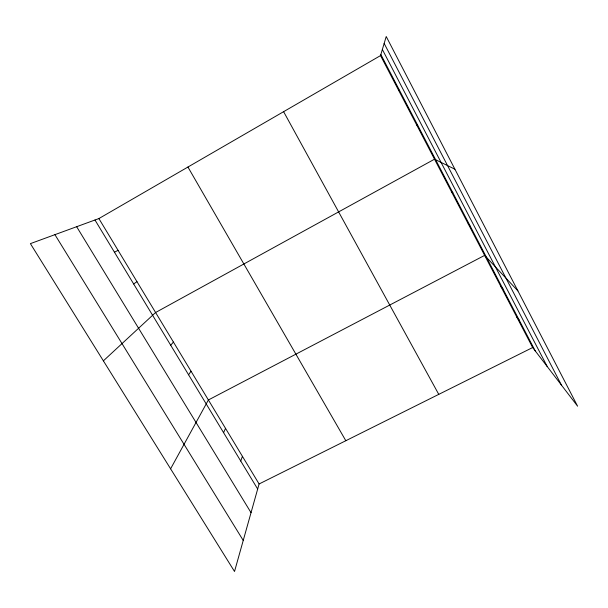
<?xml version="1.0" encoding="UTF-8"?>
<svg xmlns="http://www.w3.org/2000/svg" width="608" height="608" viewBox="0 0 608 608"><rect width="100%" height="100%" fill="white"/><g stroke="black" fill="none" stroke-linecap="round" stroke-linejoin="round"><path stroke-width="0.91" d="M98.884 218.568L259.092 483.968L234.521 571.482L30.4 243.633L98.884 218.568L380.532 55.594L386.217 36.518L577.6 406.19L532.661 347.54L380.532 55.594M240.745 461.046L242.417 456.334M223.592 432.683L225.515 428.344M170.597 468.814L208.384 399.965L484.637 255.383L517.917 290.913M188.586 374.786L191.026 371.207M170.719 345.238L173.424 342.061M103.383 360.848L155.587 312.512L434.515 159.19L454.913 169.214M398.795 90.653L399.403 90.144M133.669 283.982L136.96 281.648M114.464 252.221L118.051 250.336M259.092 483.968L532.661 347.54M416.792 125.18L417.673 125.218M451.463 191.718L452.869 192.782M468.168 223.782L469.817 225.325M500.87 286.535L502.991 289.005M516.876 317.254L519.224 320.165M54.925 234.658L243.238 540.451M76.654 226.708L251.036 512.673M94.977 219.997L257.67 489.03M187.933 167.04L345.823 440.716M283.609 111.674L438.763 394.372M380.851 54.522L535.222 350.884M384.157 43.426L561.511 385.198M382.356 49.476L547.253 366.586"/></g></svg>
